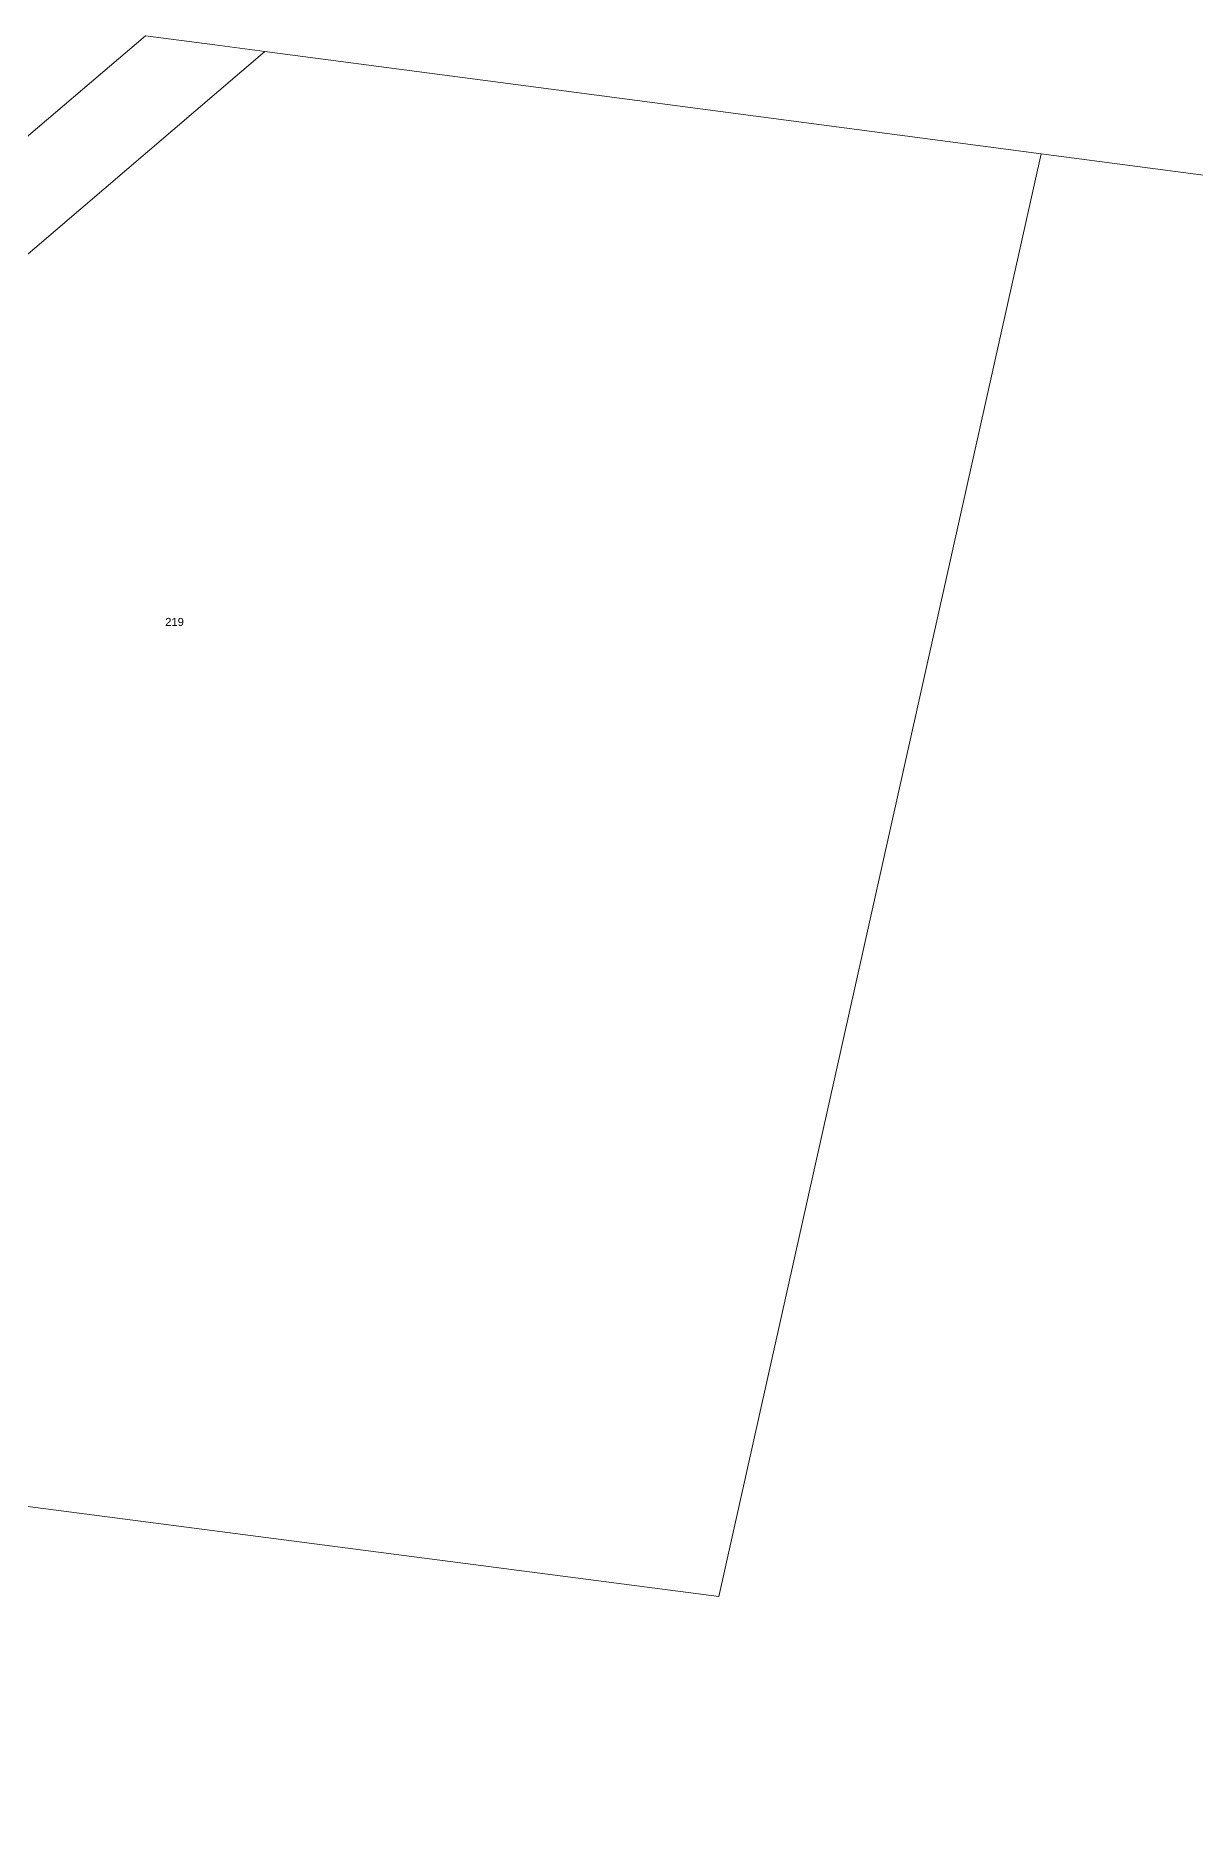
# Model space of a CAD drawing. Header units: metres. Extents: x 217988 to 221369, y 6281275 to 6284089.
# Drawn here: x 219743.9 to 220004.7, y 6282904.8 to 6283306.3 of the extents above; entities that cross this region are included whole.
import ezdxf

# ---------------------------------------------------------------- set-up
doc = ezdxf.new("R2010")
doc.units = ezdxf.units.M
doc.layers.add('Cadastre Land Parcels_SP_EXT', color=9, linetype='Continuous', lineweight=5)
doc.layers.add('Cadastre Roads_SP_EXT', color=9, linetype='Continuous', lineweight=5)
doc.styles.get("Standard").update_dxf_attribs({"font": 'arial.ttf'})

msp = doc.modelspace()

# ---------------------------------------------------------------- linework, layer by layer
at = {"layer": 'Cadastre Land Parcels_SP_EXT', "linetype": 'Continuous'}
for points in [[(219970.04, 6283279.78), (219871.24, 6283292.79), (219795.45, 6283302.78), (219676.91, 6283201.51), (219674.3, 6283182.45), (219669.93, 6283150.79), (219647.73, 6282987.83), (219897.51, 6282955.36), (219970.04, 6283279.78)], [(220422.8, 6283220.02), (220050.99, 6283269.1), (219970.04, 6283279.78), (219897.51, 6282955.36), (219647.73, 6282987.83), (219636.39, 6282904.78), (220364.97, 6282795.55), (220377.4, 6282886.79), (220422.8, 6283220.02)]]:
    msp.add_lwpolyline(points, close=True, dxfattribs=at)
at = {"layer": 'Cadastre Roads_SP_EXT', "linetype": 'Continuous'}
msp.add_lwpolyline([(219795.45, 6283302.78), (219784.21, 6283304.27), (219768.58, 6283306.33), (219680.96, 6283231.72), (219661.07, 6283234.58), (219656.71, 6283202.59), (219654.19, 6283183.75), (219534.01, 6283059.12), (219540.65, 6283052.87), (219548.68, 6283045.32), (219649.59, 6283150.09), (219673.07, 6283173.54), (219674.31, 6283182.45), (219676.91, 6283201.51), (219795.45, 6283302.78)], close=True, dxfattribs=at)

# ---------------------------------------------------------------- texts
at = {"layer": 'Cadastre Land Parcels_SP_EXT'}
msp.add_text('219', height=1.8, dxfattribs=at).set_placement((219773.04, 6283173.6))

doc.saveas('drawing.dxf')
